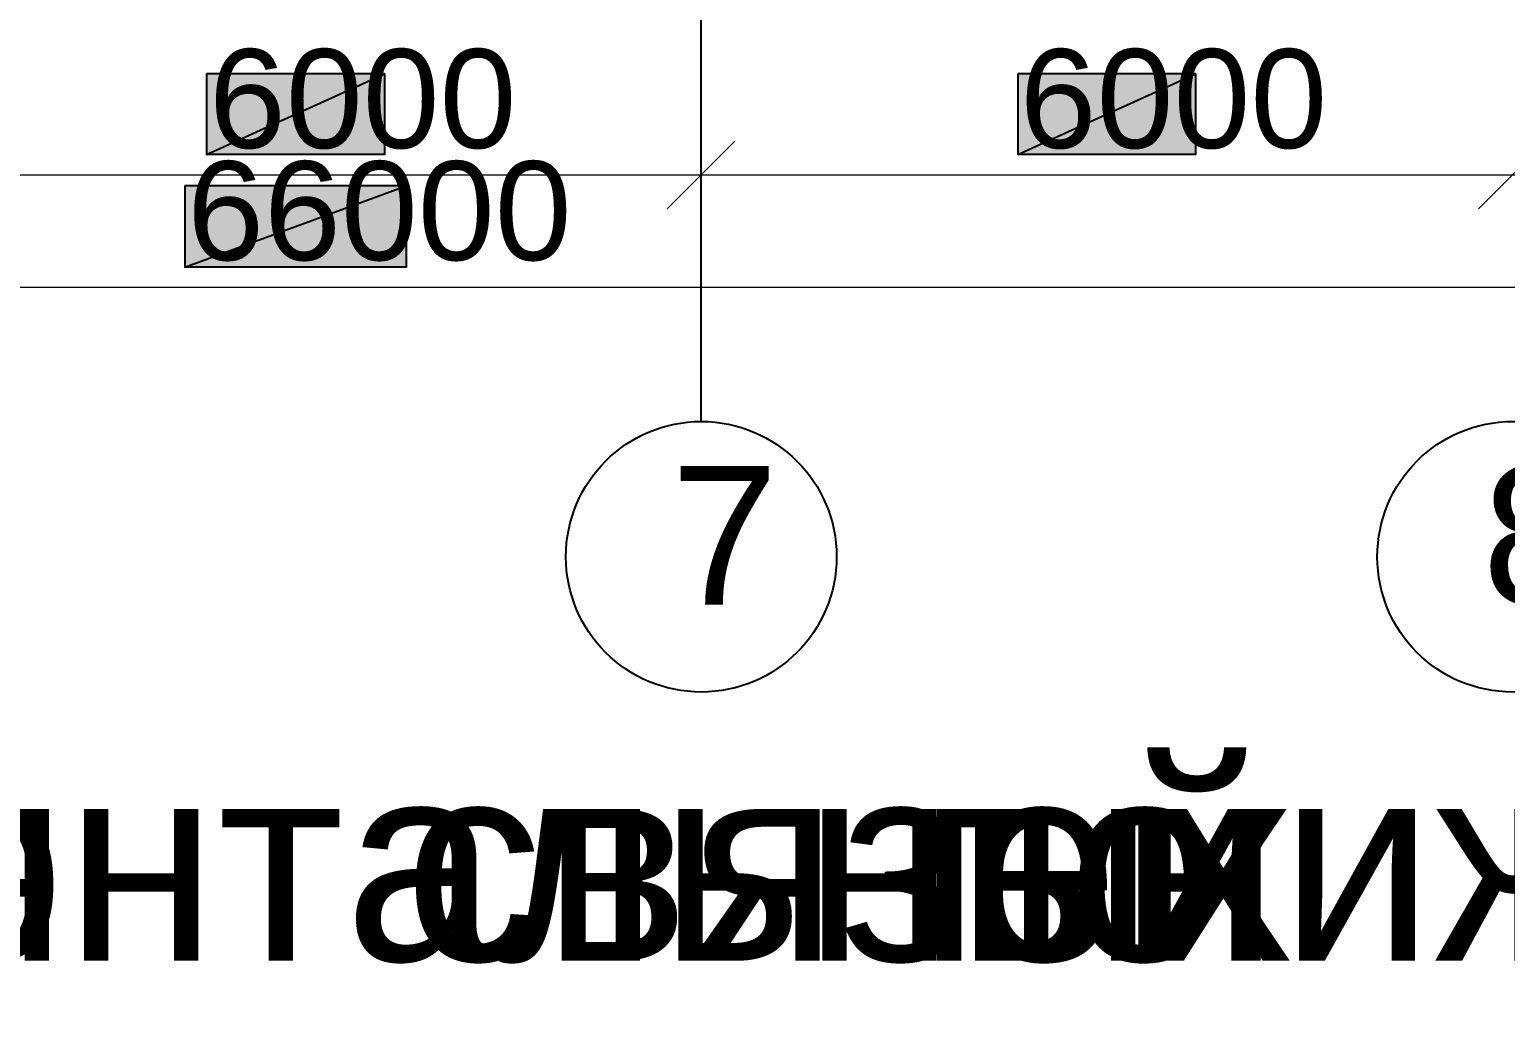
# Model space of a CAD drawing. Extents: x 8 to 21351, y 0 to 420.
# Drawn here: x 15757.7 to 15812.3, y 269 to 305.7 of the extents above; entities that cross this region are included whole.
import ezdxf

# ---------------------------------------------------------------- set-up
doc = ezdxf.new("R2010")
doc.units = 0
doc.styles.add('TEYPDFCAD_TEXT', font='arial.ttf')

msp = doc.modelspace()

# ---------------------------------------------------------------- hatches: boundary and pattern name
at = {"true_color": 0xffffff}
h = msp.add_hatch(color=0, dxfattribs=at)
h.paths.add_polyline_path([(15764.285, 304.059), (15764.285, 301.075), (15770.868, 304.059)])
h.paths.add_polyline_path([(15764.285, 301.075), (15770.868, 304.059), (15770.868, 301.075)])
h = msp.add_hatch(color=0, dxfattribs=at)
h.paths.add_polyline_path([(15794.299, 304.059), (15794.299, 301.075), (15800.861, 304.059)])
h.paths.add_polyline_path([(15794.299, 301.075), (15800.861, 304.059), (15800.861, 301.075)])
h = msp.add_hatch(color=0, dxfattribs=at)
h.paths.add_polyline_path([(15763.481, 299.911), (15763.481, 296.905), (15771.672, 299.911)])
h.paths.add_polyline_path([(15763.481, 296.905), (15771.672, 299.911), (15771.672, 296.905)])

# ---------------------------------------------------------------- linework, layer by layer
at = {"color": 7, "lineweight": 25}
for p, q in [((15782.573, 309.562), (15782.573, 296.164)), ((15782.573, 296.164), (15782.573, 291.169))]:
    msp.add_line(p, q, dxfattribs=at)
at = {"color": 7, "lineweight": 5}
for p, q in [((15782.573, 300.948), (15782.573, 302.324)), ((15782.573, 300.948), (15782.573, 302.324)), ((15781.324, 299.064), (15783.822, 301.562)), ((15783.822, 301.562), (15781.324, 299.064)), ((15811.339, 299.064), (15813.836, 301.562)), ((15813.836, 301.562), (15811.339, 299.064)), ((15750.59, 300.313), (15784.584, 300.313)), ((15780.583, 300.313), (15814.577, 300.313)), ((15810.577, 300.313), (15844.591, 300.313)), ((15934.571, 296.143), (15600.582, 296.143))]:
    msp.add_line(p, q, dxfattribs=at)
at = {"color": 0, "true_color": 0xffffff}
for points in [[(15764.285, 304.059), (15764.285, 301.075), (15770.868, 304.059)], [(15764.285, 301.075), (15770.868, 304.059), (15770.868, 301.075)], [(15794.299, 304.059), (15794.299, 301.075), (15800.861, 304.059)], [(15794.299, 301.075), (15800.861, 304.059), (15800.861, 301.075)], [(15763.481, 299.911), (15763.481, 296.905), (15771.672, 299.911)], [(15763.481, 296.905), (15771.672, 299.911), (15771.672, 296.905)]]:
    msp.add_lwpolyline(points, close=True, dxfattribs=at)
at = {"color": 7, "lineweight": 25}
for centre in [(15782.584, 286.184), (15812.598, 286.184)]:
    msp.add_circle(centre, 5.006, dxfattribs=at)

# ---------------------------------------------------------------- texts
at = {"color": 7, "style": 'TEYPDFCAD_TEXT'}
for s, height, p in [('6000', 3.6618, (15764.37, 301.308)), ('6000', 3.6618, (15794.363, 301.308)), ('66000', 3.6618, (15763.565, 297.159)), ('7', 5.126, (15781.451, 284.416)), ('8', 5.126, (15811.466, 284.416)), ('связей', 7.3201, (15771.592, 271.23)), ('расположения', 7.32014, (15690.375, 271.23)), ('горизонтальных', 7.32014, (15727.856, 271.23)), ('по', 7.3201, (15790.593, 271.23)), ('нижнему', 7.3201, (15798.336, 271.23))]:
    msp.add_text(s, height=height, dxfattribs=at).set_placement(p)

doc.saveas('drawing.dxf')
